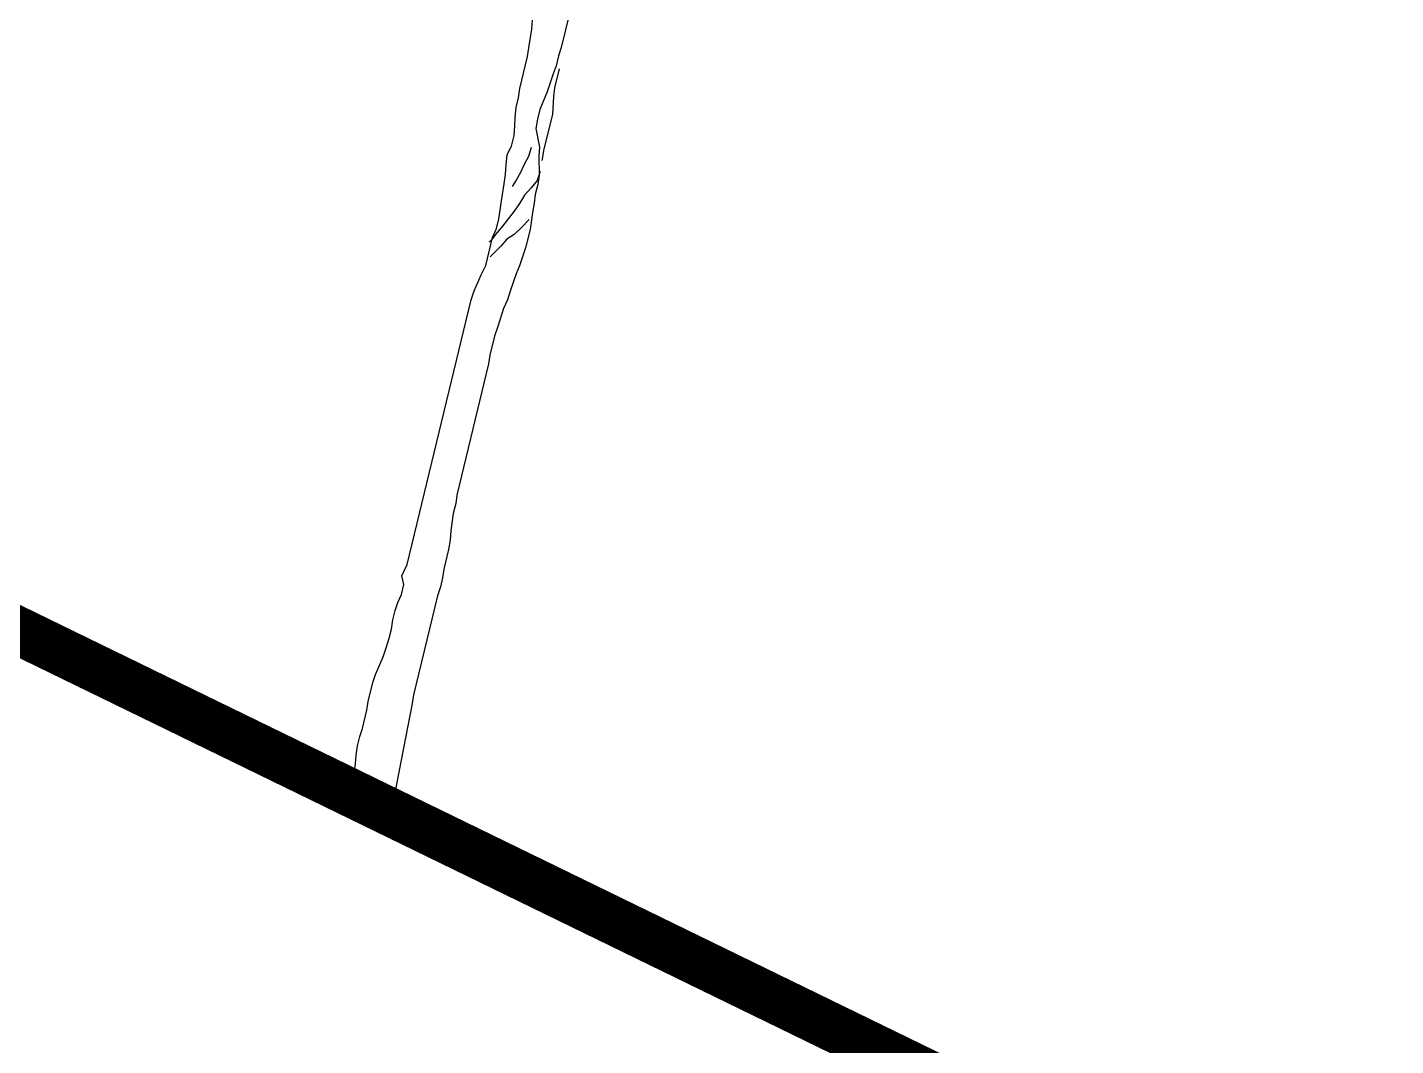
# Model space of a CAD drawing. Header units: inches. Extents: x 350994 to 353538, y 1581369 to 1583842.
# Drawn here: x 351720.999 to 351723.842, y 1583530.214 to 1583532.331 of the extents above; entities that cross this region are included whole.
import ezdxf

# ---------------------------------------------------------------- set-up
doc = ezdxf.new("R2010")
doc.units = ezdxf.units.IN
doc.header["$MEASUREMENT"] = 0
doc.linetypes.add('1', pattern=[0])
doc.linetypes.add('ACAD_ISO03W100', pattern=[30, 12, -18])
doc.layers.add('CW', color=94, linetype='1')
doc.layers.add('TREE', color=81, linetype='1')

# ---------------------------------------------------------------- blocks, each defined once
blk = doc.blocks.new('TREE_4')
at = {"color": 94}
for points in [[(-2.9, -31.8), (0, 0), (-2.9, 31.8), (0.1, 63.6), (0.1, 101.2), (-2.8, 135.9), (-8.5, 167.7), (-11.4, 202.4), (-11.3, 237.1), (-8.4, 268.9), (-8.4, 338.3), (-11.2, 370.1), (-11.2, 442.4), (-8.2, 474.2), (3.4, 543.6), (6.3, 578.3), (9.2, 615.8), (9.3, 650.5), (6.4, 685.2), (6.4, 719.9), (9.4, 751.7), (15.2, 783.5), (15.2, 821.1), (0.8, 850), (9.5, 896.3), (10, 1900.6), (12.9, 1935.3), (24.6, 1998.9), (33.3, 2036.5), (33.4, 2143.5), (39.2, 2178.2), (39.2, 2215.8), (36.4, 2247.6), (33.5, 2282.3), (27.8, 2345.9), (24.9, 2380.6), (19.2, 2415.3), (13.4, 2452.9), (22.1, 2487.6), (22.2, 2528), (16.4, 2562.7), (10.7, 2594.5), (4.9, 2629.3), (4.9, 2666.8), (2.1, 2701.5), (2.2, 2823), (-0.7, 2854.8), (-6.4, 2924.2), (-12.1, 2958.9)], [(115.3, 3216.1), (115, 2883.6), (112.1, 2851.8), (112.1, 2814.2), (109.1, 2782.4), (103.3, 2713), (91.7, 2643.6), (91.6, 2606), (94.5, 2571.3), (123.3, 2507.7), (129.1, 2475.9), (146.4, 2406.5), (149.2, 2371.8), (149.2, 2334.2), (152.1, 2302.4), (154.9, 2267.7), (160.7, 2204.1), (160.6, 2134.7), (157.7, 2102.9), (154.7, 2065.3), (148.9, 2033.5), (143.1, 1969.9), (140.2, 1932.3), (134.3, 1897.6), (128.5, 1828.2), (125.6, 1790.7), (125.5, 1718.4), (128.4, 1686.6), (128.3, 1188.2), (131.2, 1156.4), (131.1, 1118.8), (136.9, 1055.2), (142.6, 1020.5), (145.5, 985.8), (145.4, 910.6), (148.3, 878.8), (148.2, 844.1), (145.3, 809.4), (145, 433.6), (147.8, 401.8), (167.8, -30.6)], [(126.5, 2805.5), (126.4, 2733.2), (129.3, 2701.4), (140.8, 2637.8), (140.7, 2499), (143.5, 2467.2), (143.5, 2461.4)], [(94.4, 2499.1), (91.5, 2464.4), (82.8, 2432.6), (77, 2400.8), (68.3, 2369), (59.6, 2343)], [(146.4, 2420.9), (143.5, 2386.3), (129, 2354.5), (111.6, 2322.7), (100, 2288), (88.4, 2256.2), (59.4, 2192.6), (45, 2163.7), (30.5, 2131.9), (24.7, 2123.3)], [(149.1, 2238.8), (128.8, 2204.1), (108.6, 2172.3), (85.4, 2149.2), (70.9, 2120.3), (53.6, 2091.4), (42, 2071.2)]]:
    blk.add_lwpolyline(points, dxfattribs=at)

msp = doc.modelspace()

# ---------------------------------------------------------------- linework, layer by layer
at = {"layer": 'CW', "linetype": 'ACAD_ISO03W100', "lineweight": 5, "ltscale": 0.1, "const_width": 0.1, "elevation": 92.9721}
msp.add_lwpolyline([(351749.1091, 1583331.1015), (351789.1285, 1583411.0933), (351812.9073, 1583459.5271), (351780.156, 1583481.9108), (351783.9605, 1583500.8764), (351739.9819, 1583521.8156), (351693.6391, 1583544.401), (351671.316, 1583477.6597), (351670.9742, 1583476.53), (351641.0252, 1583386.9131), (351630.3393, 1583354.5693), (351629.0396, 1583351.0026), (351623.7002, 1583336.0787), (351671.4247, 1583318.6985), (351678.0479, 1583332.3605), (351679.1819, 1583334.9694), (351687.203, 1583355.0947), (351749.1091, 1583331.1015)], dxfattribs=at)

# ---------------------------------------------------------------- block references
at = {"layer": 'TREE', "lineweight": 5, "xscale": 0.0005632341247466223, "yscale": 0.0005632341530485974, "zscale": 0.0005632341444510303, "rotation": 346.4411541233163}
msp.add_blockref('TREE_4', (351721.6645, 1583530.7249, 92.9721), dxfattribs=at)

doc.saveas('drawing.dxf')
